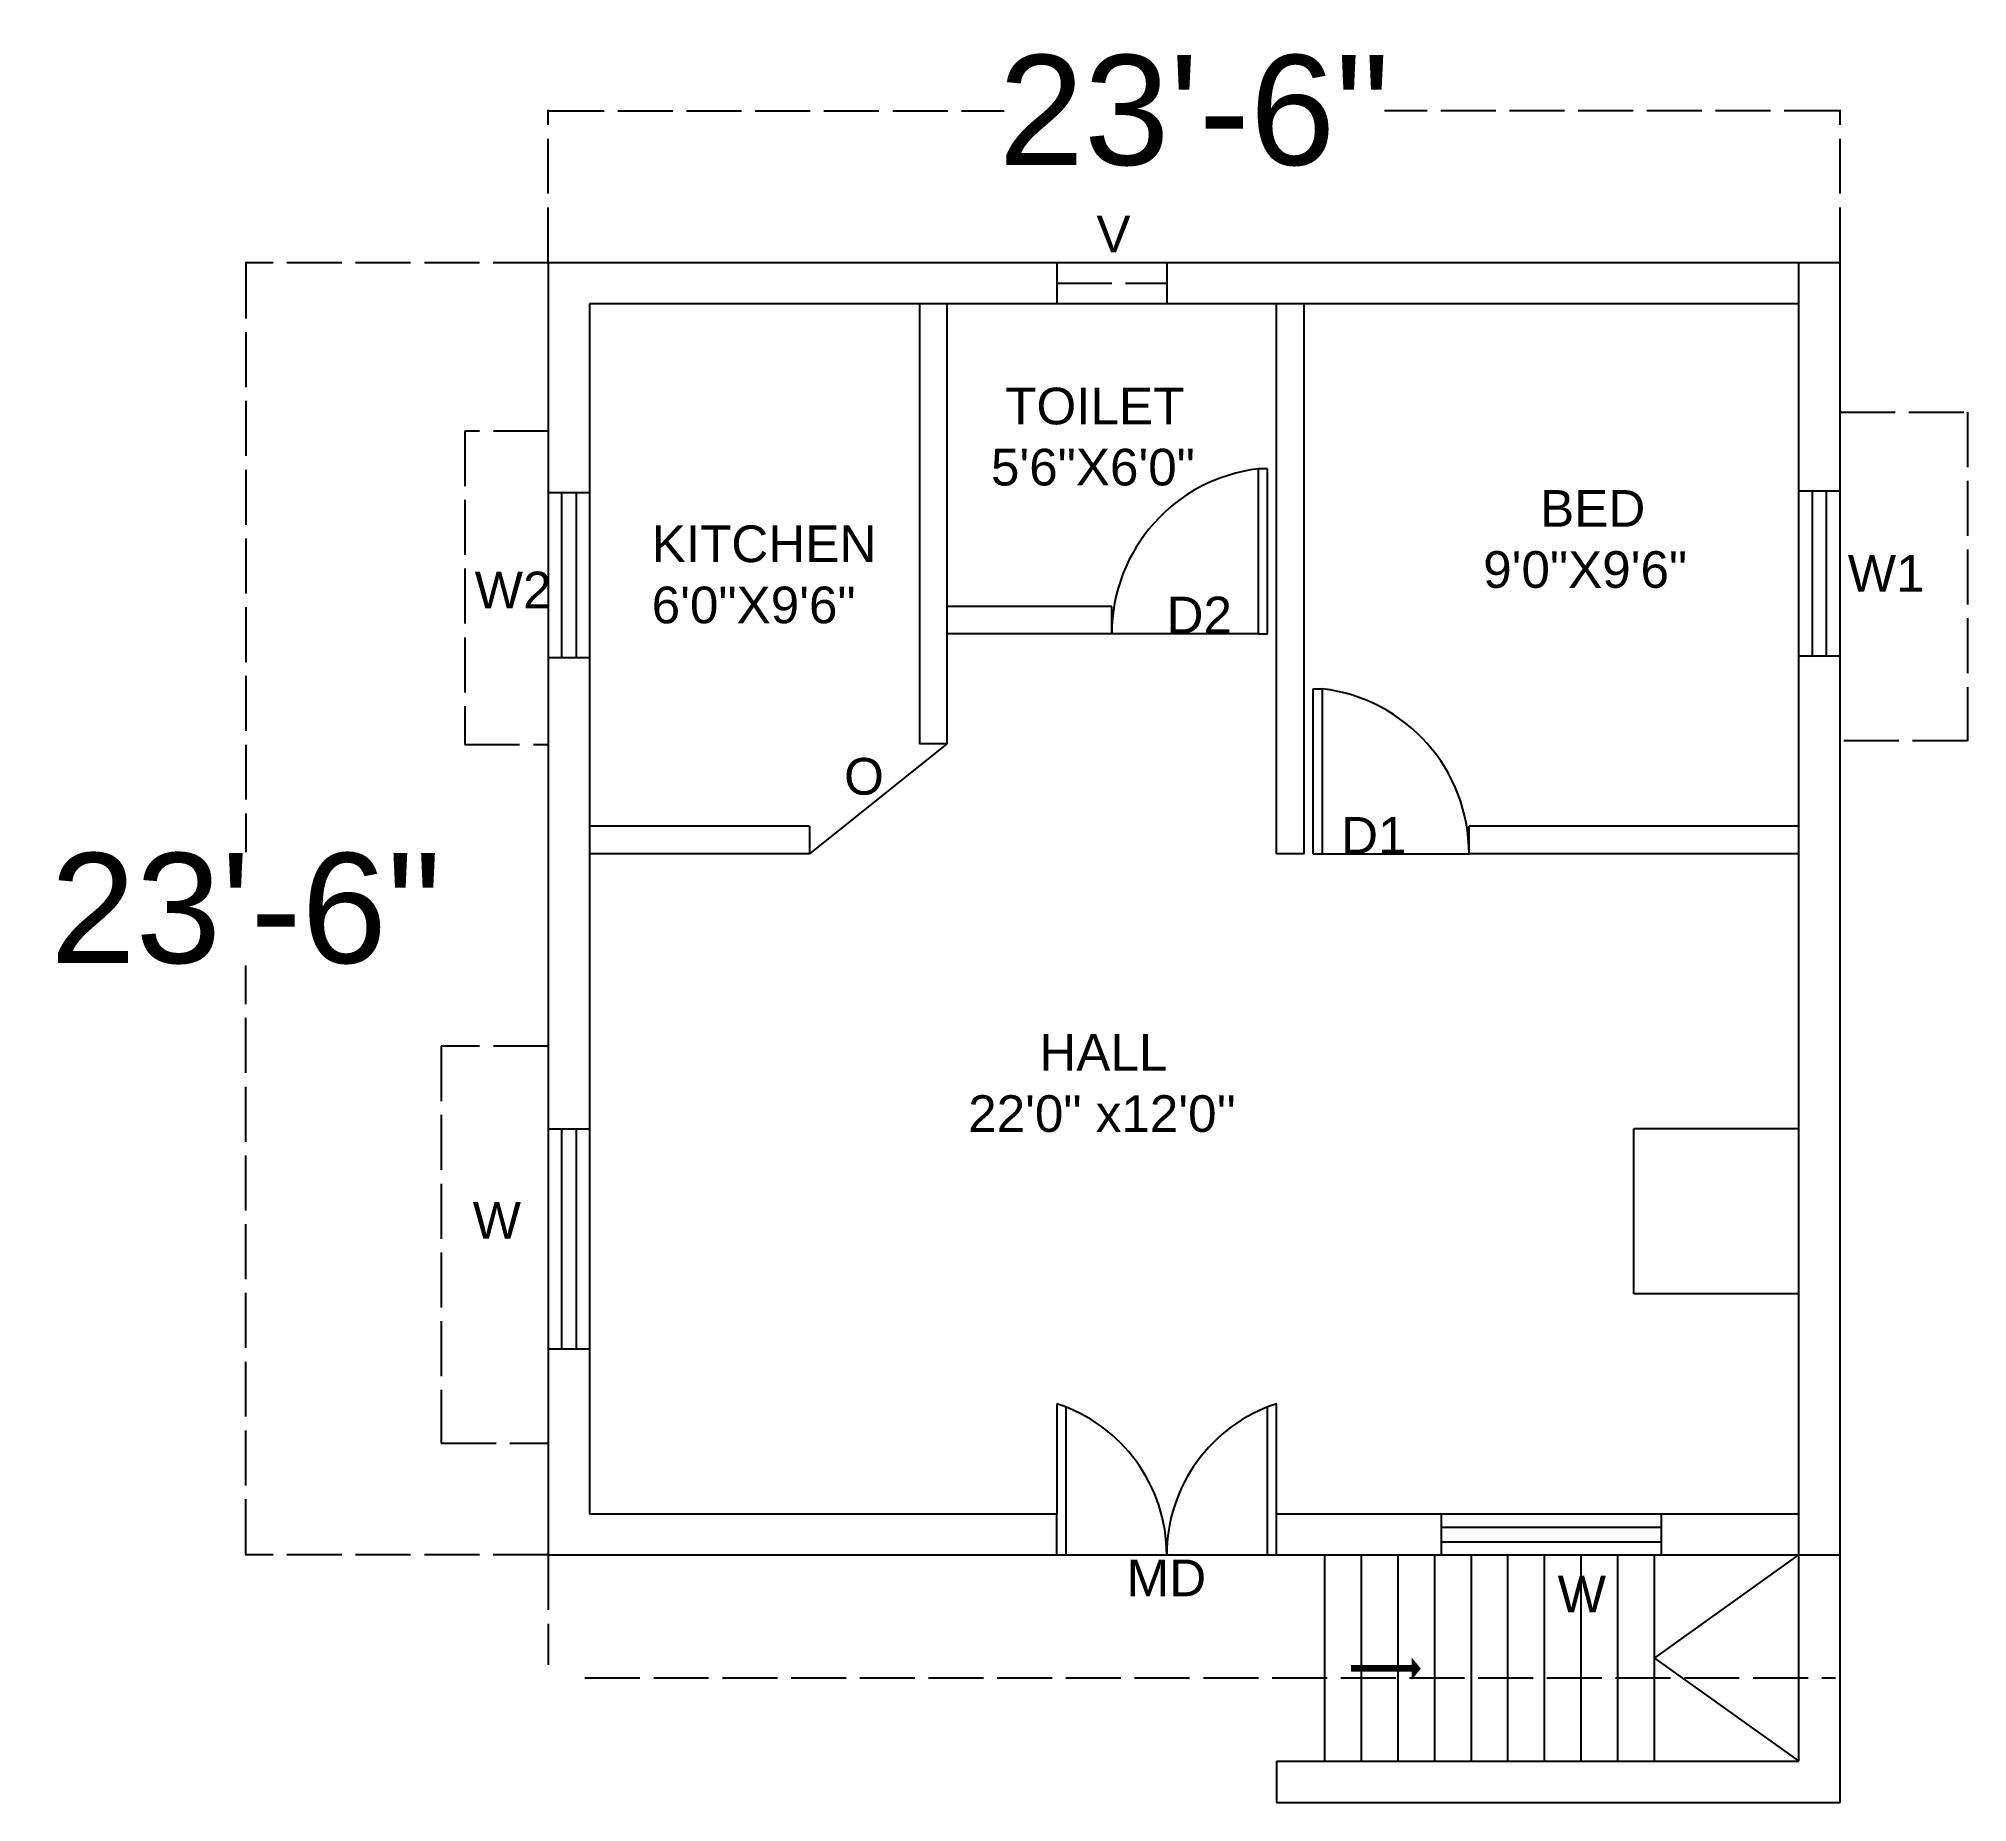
# Model space of a CAD drawing. Header units: inches. Extents: x -101 to 321, y 4 to 389.
import ezdxf

# ---------------------------------------------------------------- set-up
doc = ezdxf.new("R2010")
doc.units = ezdxf.units.IN
doc.header["$MEASUREMENT"] = 0
doc.linetypes.add('ACAD_ISO02W100', pattern=[15, 12, -3])
doc.layers.add('door', color=10, linetype='Continuous', plot=False)
for name, color, linetype in [('inner wall', 40, 'Continuous'), ('outer wall', 52, 'Continuous'), ('stair', 170, 'Continuous'), ('TEXT', 7, 'Continuous'), ('Window', 80, 'Continuous')]:
    doc.layers.add(name, color=color, linetype=linetype)
doc.styles.get("Standard").update_dxf_attribs({"font": 'arial.ttf'})
doc.dimstyles.get("Standard").update_dxf_attribs({"dimtxt": 24, "dimasz": 0.18, "dimexe": 0.18, "dimexo": 0.0625, "dimgap": 0.09, "dimtad": 0, "dimtih": 1, "dimtoh": 1, "dimdec": 1, "dimzin": 0, "dimdsep": 46, "dimlunit": 4, "dimtxsty": 'Standard', "dimcen": 0.09, "dimadec": 0, "dimazin": 0, "dimtfac": 1, "dimtdec": 1, "dimtofl": 0, "dimtmove": 0, "dimatfit": 3, "dimfxl": 1, "dimtolj": 1, "dimtzin": 0, "dimarcsym": 0})

# ---------------------------------------------------------------- blocks, each defined once
blk = doc.blocks.new('*D1')
at = {"layer": 'Defpoints', "color": 0, "linetype": 'ACAD_ISO02W100', "transparency": 16777216}
for p in [(292.73, 373.01), (10.73, 339.86), (292.73, 339.86)]:
    blk.add_point(p, dxfattribs=at)
at = {"layer": 'TEXT', "color": 0, "linetype": 'ACAD_ISO02W100', "lineweight": -2, "transparency": 16777216}
for p, q in [((10.73, 339.92), (10.73, 373.19)), ((10.91, 373.01), (110.21, 373.01)), ((292.55, 373.01), (193.25, 373.01)), ((292.73, 339.92), (292.73, 373.19))]:
    blk.add_line(p, q, dxfattribs=at)
at = {"layer": 'TEXT', "color": 0, "linetype": 'ACAD_ISO02W100', "transparency": 16777216}
for points in [[(10.91, 373.04), (10.91, 372.98), (10.73, 373.01)], [(292.55, 373.04), (292.55, 372.98), (292.73, 373.01)]]:
    blk.add_solid(points, dxfattribs=at)
at = {"layer": 'TEXT', "color": 0, "linetype": 'ACAD_ISO02W100', "transparency": 16777216, "insert": (151.73, 373.01), "char_height": 24, "attachment_point": 5}
blk.add_mtext('\\A1;23\'-6"', dxfattribs=at)
blk = doc.blocks.new('*D2')
at = {"layer": 'Defpoints', "color": 0, "linetype": 'ACAD_ISO02W100', "transparency": 16777216}
for p in [(10.73, 339.86), (-55.3, 57.86), (10.73, 57.86)]:
    blk.add_point(p, dxfattribs=at)
at = {"layer": 'TEXT', "color": 0, "linetype": 'ACAD_ISO02W100', "lineweight": -2, "transparency": 16777216}
for p, q in [((10.67, 339.86), (-55.48, 339.86)), ((-55.3, 339.68), (-55.3, 211.21)), ((-55.3, 58.04), (-55.3, 186.51)), ((10.67, 57.86), (-55.48, 57.86))]:
    blk.add_line(p, q, dxfattribs=at)
at = {"layer": 'TEXT', "color": 0, "linetype": 'ACAD_ISO02W100', "transparency": 16777216}
for points in [[(-55.33, 339.68), (-55.27, 339.68), (-55.3, 339.86)], [(-55.33, 58.04), (-55.27, 58.04), (-55.3, 57.86)]]:
    blk.add_solid(points, dxfattribs=at)
at = {"layer": 'TEXT', "color": 0, "linetype": 'ACAD_ISO02W100', "transparency": 16777216, "insert": (-55.3, 198.86), "char_height": 24, "attachment_point": 5}
blk.add_mtext('\\A1;23\'-6"', dxfattribs=at)

msp = doc.modelspace()

# ---------------------------------------------------------------- linework, layer by layer
at = {"layer": 'door'}
for p, q in [((165.73, 258.86), (165.73, 294.86)), ((167.73, 294.86), (165.73, 294.86)), ((167.73, 258.86), (167.73, 294.86)), ((165.73, 258.86), (133.73, 258.86)), ((165.73, 258.86), (167.73, 258.86)), ((177.73, 210.86), (177.73, 246.86)), ((177.73, 246.86), (179.73, 246.86)), ((179.73, 210.86), (179.73, 246.86)), ((97.73, 234.86), (67.73, 210.86)), ((177.73, 210.86), (211.72, 210.86)), ((121.73, 90.86), (121.73, 66.86)), ((123.73, 90.15), (123.73, 57.86)), ((167.73, 57.86), (167.73, 90.15)), ((169.73, 66.86), (169.73, 90.86)), ((121.73, 57.86), (169.73, 57.86))]:
    msp.add_line(p, q, dxfattribs=at)
for centre, radius, start, end in [((169.98, 258.86), 36.25, 96.7329, 180), ((175.47, 210.86), 36.25, 0, 83.2605), ((111.04, 57.86), 34.69, 0, 72.0547), ((180.42, 57.86), 34.69, 107.9453, 180)]:
    msp.add_arc(centre, radius, start, end, dxfattribs=at)
at = {"layer": 'inner wall'}
for p, q in [((91.73, 330.86), (91.73, 234.86)), ((97.73, 330.86), (97.73, 234.86)), ((169.73, 210.86), (169.73, 330.86)), ((175.73, 210.86), (175.73, 330.86)), ((133.73, 264.86), (97.73, 264.86)), ((133.73, 258.86), (133.73, 264.86)), ((133.73, 258.86), (97.73, 258.86)), ((97.73, 234.86), (91.73, 234.86)), ((67.73, 216.86), (19.73, 216.86)), ((67.73, 216.86), (67.73, 210.86)), ((283.73, 216.86), (211.73, 216.86)), ((211.73, 210.86), (211.73, 216.86)), ((67.73, 210.86), (19.73, 210.86)), ((175.73, 210.86), (169.73, 210.86)), ((283.73, 210.86), (211.73, 210.86)), ((121.73, 57.86), (121.73, 66.86)), ((169.73, 57.86), (169.73, 66.86))]:
    msp.add_line(p, q, dxfattribs=at)
at = {"layer": 'inner wall', "color": 114, "true_color": 0x139b48}
for p, q in [((283.73, 150.86), (247.73, 150.86)), ((283.73, 114.86), (247.73, 114.86))]:
    msp.add_line(p, q, dxfattribs=at)
at = {"layer": 'outer wall'}
for p, q in [((292.73, 339.86), (10.73, 339.86)), ((10.73, 339.86), (10.73, 57.86)), ((283.73, 12.86), (283.73, 339.86)), ((292.73, 3.86), (292.73, 339.86)), ((283.73, 330.86), (19.73, 330.86)), ((19.73, 330.86), (19.73, 66.86)), ((283.73, 66.86), (283.73, 330.86)), ((19.73, 66.86), (121.73, 66.86)), ((169.73, 66.86), (283.73, 66.86)), ((10.73, 57.86), (121.73, 57.86)), ((169.73, 57.86), (292.73, 57.86)), ((169.73, 12.86), (283.73, 12.86)), ((169.73, 3.86), (292.73, 3.86))]:
    msp.add_line(p, q, dxfattribs=at)
at = {"layer": 'outer wall', "color": 114, "true_color": 0x139b48}
msp.add_line((247.73, 114.86), (247.73, 150.86), dxfattribs=at)
at = {"layer": 'outer wall', "linetype": 'ACAD_ISO02W100'}
msp.add_line((169.73, 12.86), (169.73, 3.86), dxfattribs=at)
at = {"layer": 'stair', "linetype": 'ACAD_ISO02W100'}
for p, q in [((10.73, 57.86), (10.73, 33.86)), ((18.73, 31.07), (291.73, 31.07))]:
    msp.add_line(p, q, dxfattribs=at)
at = {"layer": 'stair'}
for p, q in [((180.23, 12.86), (180.23, 57.86)), ((188.23, 12.86), (188.23, 57.86)), ((196.23, 12.86), (196.23, 57.86)), ((204.23, 12.86), (204.23, 57.86)), ((212.23, 12.86), (212.23, 57.86)), ((220.23, 12.86), (220.23, 57.86)), ((228.23, 12.86), (228.23, 57.86)), ((236.23, 12.86), (236.23, 57.86)), ((244.23, 12.86), (244.23, 57.86)), ((252.23, 12.86), (252.23, 57.86)), ((252.23, 35.36), (283.73, 57.86)), ((252.23, 35.36), (283.73, 12.86))]:
    msp.add_line(p, q, dxfattribs=at)
at = {"layer": 'Window'}
for p, q in [((121.73, 339.86), (121.73, 330.86)), ((145.73, 339.86), (145.73, 330.86)), ((19.73, 289.66), (10.73, 289.66)), ((13.63, 289.66), (13.63, 253.66)), ((16.83, 289.66), (16.83, 253.66)), ((283.73, 290.05), (292.73, 290.05)), ((286.73, 254.05), (286.73, 290.05)), ((289.73, 254.05), (289.73, 290.05)), ((19.73, 253.66), (10.73, 253.66)), ((283.73, 254.05), (292.73, 254.05)), ((10.73, 150.86), (19.73, 150.86)), ((13.63, 150.86), (13.63, 102.86)), ((16.83, 150.86), (16.83, 102.86)), ((10.73, 102.86), (19.73, 102.86)), ((205.73, 57.86), (205.73, 66.86)), ((205.73, 63.96), (253.73, 63.96)), ((253.73, 57.86), (253.73, 66.86)), ((205.73, 60.76), (253.73, 60.76))]:
    msp.add_line(p, q, dxfattribs=at)
at = {"layer": 'Window', "linetype": 'ACAD_ISO02W100'}
for p, q in [((121.73, 335.36), (145.73, 335.36)), ((292.73, 307.26), (320.53, 307.26)), ((320.53, 307.26), (320.53, 235.55)), ((10.73, 303.1), (-7.53, 303.1)), ((-7.53, 303.1), (-7.53, 234.72)), ((-7.53, 234.72), (10.73, 234.72)), ((320.53, 235.55), (292.73, 235.55)), ((10.73, 168.88), (-12.68, 168.88)), ((-12.68, 168.88), (-12.68, 82.25)), ((-12.68, 82.25), (10.73, 82.25))]:
    msp.add_line(p, q, dxfattribs=at)

# ---------------------------------------------------------------- texts
at = {"layer": 'TEXT', "linetype": 'ACAD_ISO02W100', "attachment_point": 1}
for s, width, insert, char_height in [('V', 17.6409, (130.39, 350.1), 8), ('    BED\\P9\'0"X9\'6"', 40.0985, (214.82, 290.24), 8), ('KITCHEN\\P6\'0"X9\'6"', 6.6651, (33.3, 282.51), 8), ('W1', 17.6366, (294.41, 276.06), 8), ('W2', 18.2557, (-5.34, 272.43), 8), ('D2', 8.7679, (145.69, 266.97), 8), ('D1', 3.3511, (183.79, 218.9), 8), ('D1', 3.3511, (183.79, 218.9), 8), ('     HALL\\P22\'0" x12\'0\'\'', 70.5681, (102.39, 171.51), 8), ('W', 5.1504, (231.08, 53.32), 8), ('͢', 389.0184, (188.23, 55.97), 19.5)]:
    msp.add_mtext_dynamic_manual_height_columns(s, width=width, gutter_width=123.04, heights=[0], dxfattribs=dict(at, insert=insert, char_height=char_height))
at = {"layer": 'TEXT', "linetype": 'ACAD_ISO02W100', "char_height": 8, "attachment_point": 1}
for s, insert in [(' TOILET\\P5\'6"X6\'0"', (107.36, 312.58)), ('O', (75.31, 231.78)), ('W', (-5.78, 134.89)), ('MD', (136.97, 56.86))]:
    msp.add_mtext(s, dxfattribs=dict(at, insert=insert))

# ---------------------------------------------------------------- dimensions: what is measured, and where the dimension line sits
at = {"layer": 'TEXT', "linetype": 'ACAD_ISO02W100'}
dim = msp.add_linear_dim(base=(292.73, 373.01), p1=(10.73, 339.86), p2=(292.73, 339.86), dimstyle='Standard', dxfattribs=at)
dim.commit()
dim.dimension.update_dxf_attribs({"geometry": '*D1', "text_midpoint": (151.73, 373.01)})
dim = msp.add_linear_dim(base=(-55.3, 57.86), p1=(10.73, 339.86), p2=(10.73, 57.86), angle=90, dimstyle='Standard', dxfattribs=at)
dim.commit()
dim.dimension.update_dxf_attribs({"geometry": '*D2', "text_midpoint": (-55.3, 198.86)})

doc.saveas('drawing.dxf')
